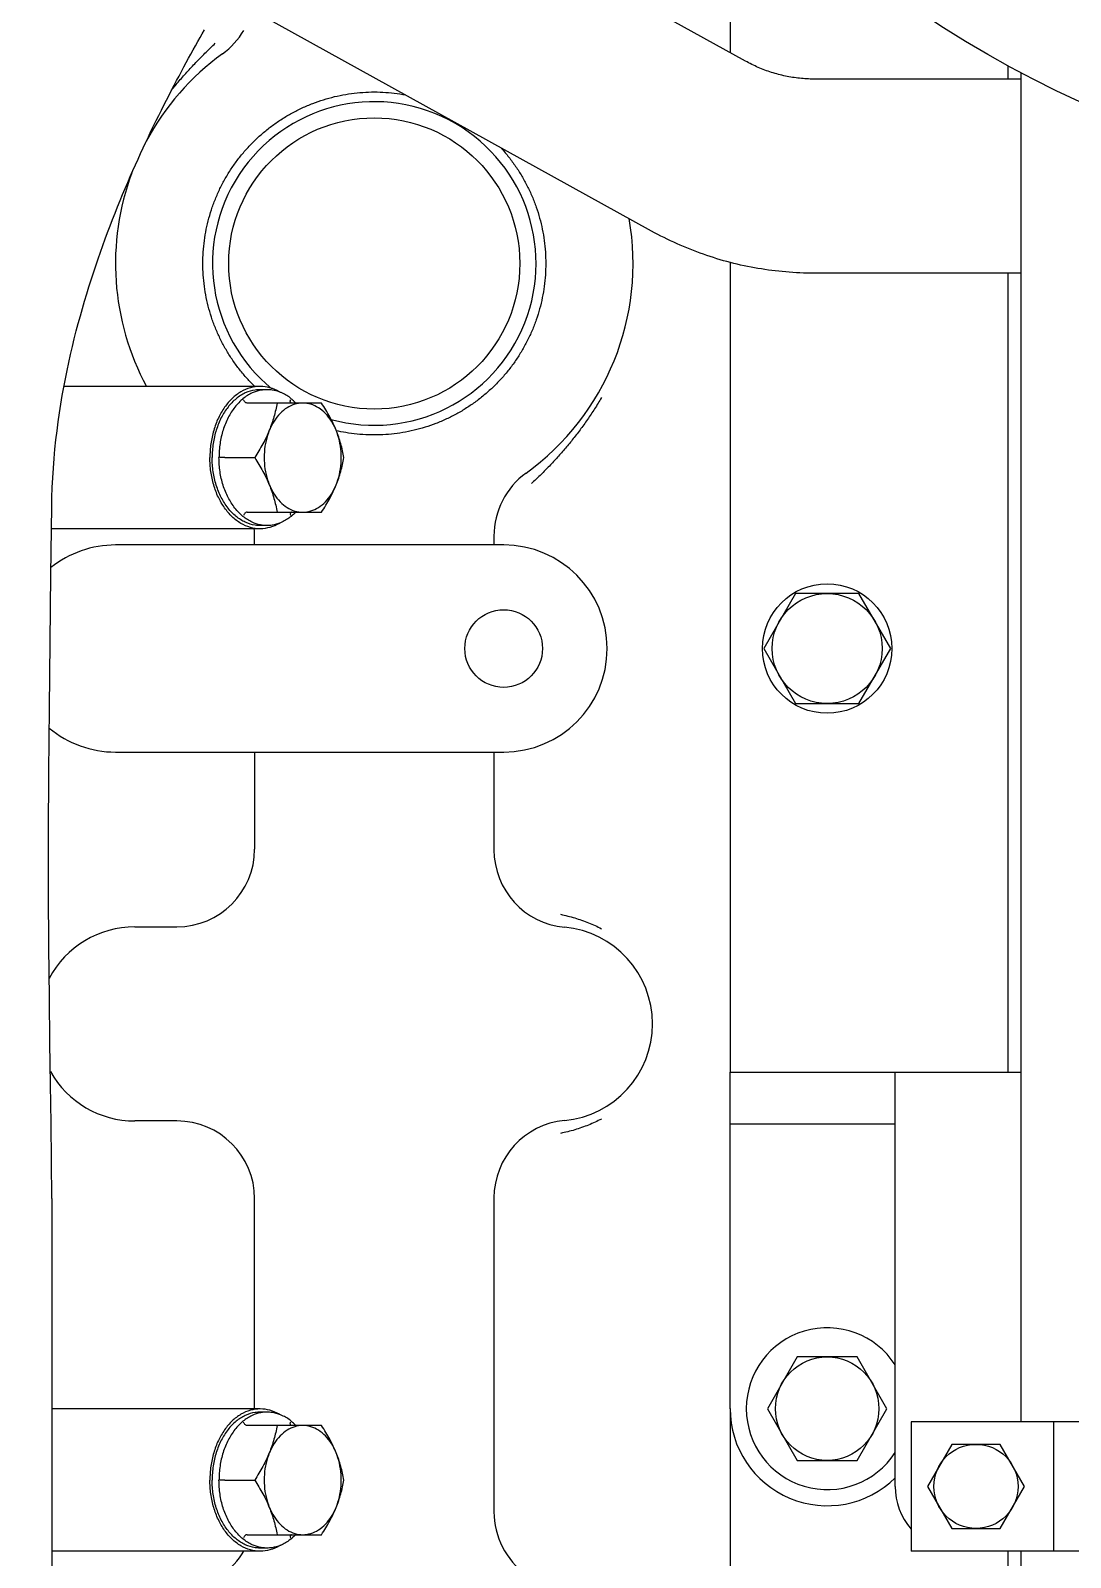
# Model space of a CAD drawing. Header units: millimetres. Extents: x 156850 to 204135, y 56350 to 74150.
# Drawn here: x 158366.9 to 158527.6, y 61122.5 to 61358.5 of the extents above; entities that cross this region are included whole.
import ezdxf

# ---------------------------------------------------------------- set-up
doc = ezdxf.new("R2010")
doc.units = ezdxf.units.MM
doc.header["$LTSCALE"] = 150
doc.layers.add('-----33 Equipment', color=5, linetype='Continuous')

# ---------------------------------------------------------------- blocks, each defined once
blk = doc.blocks.new('X-2F-PLAN$0$A$C73FA2420')
at = {"color": 0, "linetype": 'Continuous'}
for p, q in [((1573.25, 975.43), (1642.89, 1101.33)), ((1423.73, 1068.14), (1253.83, 1068.14)), ((1369.23, 1035.91), (1369.23, 1068.14)), ((1391.23, 1035.91), (1391.23, 1068.14)), ((1527.23, 1035.91), (1527.23, 1068.18)), ((1549.23, 1035.91), (1549.23, 1066.24)), ((1492.73, 1058.28), (1492.73, 998.28)), ((1524.73, 998.28), (1524.73, 1058.28)), ((1435.73, 1048.78), (1435.73, 1055.28)), ((1465.73, 1055.28), (1465.73, 1048.78)), ((1380.23, 1041.38), (1380.23, 1036.76)), ((1538.23, 1041.38), (1538.23, 1036.76)), ((1369.73, 1034.85), (1369.73, 1035.91)), ((1371.8, 1037.94), (1371.8, 1026.43)), ((1388.67, 1026.43), (1388.67, 1037.94)), ((1390.73, 1034.85), (1390.73, 1035.91)), ((1391.23, 1036.78), (1423.73, 1036.78)), ((1492.73, 1036.78), (1477.73, 1036.78)), ((1524.73, 1036.78), (1526.12, 1036.78)), ((1527.73, 1034.85), (1527.73, 1035.91)), ((1529.8, 1037.94), (1529.8, 1026.43)), ((1546.67, 1026.43), (1546.67, 1037.94)), ((1548.73, 1034.85), (1548.73, 1035.91)), ((1599.5, 960.91), (1631.24, 1018.28)), ((1423.85, 999.78), (1375.35, 999.78)), ((1492.73, 999.78), (1477.62, 999.78)), ((1526.12, 999.78), (1524.73, 999.78)), ((1391.27, 963.28), (1177.18, 963.28)), ((1391.27, 963.28), (1443.27, 963.27)), ((1435.27, 963.27), (1435.26, 937.77)), ((1443.27, 963.27), (1443.26, 918.28)), ((1568.39, 963.28), (1443.27, 963.28)), ((1632.49, 963.28), (1600.81, 963.28)), ((1508.73, 958.09), (1500.23, 953.19)), ((1517.23, 953.19), (1508.73, 958.09)), ((1391.27, 957.52), (1383.27, 952.9)), ((1399.27, 952.9), (1391.27, 957.52)), ((1383.27, 952.9), (1383.27, 943.66)), ((1399.27, 943.66), (1399.27, 952.9)), ((1500.23, 953.19), (1500.23, 943.37)), ((1517.23, 943.37), (1517.23, 953.19)), ((1566.73, 918.28), (1566.73, 950.33)), ((1596.73, 918.28), (1596.73, 950.33)), ((1383.27, 943.66), (1391.27, 939.04)), ((1391.27, 939.04), (1399.27, 943.66)), ((1500.23, 943.37), (1508.73, 938.46)), ((1508.73, 938.46), (1517.23, 943.37)), ((1379.26, 937.78), (1443.26, 937.77)), ((1369.25, 831.28), (1369.26, 935.28)), ((1389.26, 935.28), (1369.26, 935.28)), ((1389.25, 831.28), (1389.26, 935.28)), ((1379.26, 932.78), (1372.76, 929.03)), ((1385.76, 929.03), (1379.26, 932.78)), ((1372.76, 929.03), (1372.76, 921.53)), ((1385.76, 921.53), (1385.76, 929.03)), ((1183.68, 920.28), (1369.26, 920.28)), ((1372.76, 921.53), (1379.26, 917.77)), ((1379.26, 917.77), (1385.76, 921.53)), ((1443.26, 920.28), (1566.73, 920.28)), ((1596.73, 920.28), (1598.79, 920.28)), ((1184.73, 918.28), (1369.26, 918.28)), ((1389.26, 918.28), (1597.73, 918.28)), ((1389.26, 913.28), (1369.26, 913.28))]:
    blk.add_line(p, q, dxfattribs=at)
for points in [[(1423.73, 1068.14), (1429.51, 1068.16), (1435.37, 1068.22), (1441.38, 1068.31), (1447.78, 1068.41), (1454.79, 1068.5), (1462.61, 1068.58), (1471.08, 1068.61), (1480.11, 1068.61), (1489.61, 1068.57), (1499.5, 1068.5), (1509.71, 1068.39), (1520.17, 1068.27), (1530.64, 1068.14)], [(1530.64, 1068.14), (1532.07, 1068.11), (1533.6, 1068.05), (1535.11, 1067.98), (1536.61, 1067.88), (1538.08, 1067.77), (1539.53, 1067.63), (1540.96, 1067.48), (1542.37, 1067.31), (1543.76, 1067.13), (1545.13, 1066.93), (1546.48, 1066.72), (1547.82, 1066.5), (1549.13, 1066.26), (1550.42, 1066.02), (1551.69, 1065.76), (1552.95, 1065.49), (1554.19, 1065.22), (1555.41, 1064.93), (1556.61, 1064.64), (1557.8, 1064.34), (1558.97, 1064.03), (1560.13, 1063.71), (1561.28, 1063.39), (1562.41, 1063.06), (1563.52, 1062.73), (1564.63, 1062.38), (1565.72, 1062.04), (1566.8, 1061.69), (1567.87, 1061.33), (1568.93, 1060.97), (1569.97, 1060.61), (1571.01, 1060.24), (1572.03, 1059.86), (1573.04, 1059.49), (1574.04, 1059.11), (1575.04, 1058.73), (1576.02, 1058.34), (1576.98, 1057.95), (1577.94, 1057.56), (1578.89, 1057.17), (1579.83, 1056.78), (1580.76, 1056.38), (1581.68, 1055.99), (1582.58, 1055.59), (1583.48, 1055.19), (1584.37, 1054.79), (1585.25, 1054.39), (1586.11, 1053.99), (1586.97, 1053.59), (1587.82, 1053.19), (1588.66, 1052.79), (1589.49, 1052.39), (1590.31, 1051.99), (1591.12, 1051.59), (1591.92, 1051.19), (1592.71, 1050.79), (1593.49, 1050.4), (1594.26, 1050), (1595.01, 1049.61), (1595.76, 1049.22), (1596.49, 1048.84), (1597.2, 1048.46), (1597.91, 1048.08), (1598.6, 1047.71), (1599.28, 1047.34), (1599.95, 1046.98), (1600.6, 1046.62), (1601.25, 1046.26), (1601.88, 1045.91), (1602.51, 1045.56), (1603.13, 1045.21), (1603.73, 1044.86), (1604.33, 1044.52)]]:
    blk.add_lwpolyline(points, dxfattribs=at)
for centre, radius in [((1568.23, 1018.28), 22.5), ((1743.73, 841.29), 165.1), ((1508.73, 998.28), 6), ((1508.73, 948.28), 10), ((1391.27, 948.28), 8), ((1508.73, 948.28), 8.5), ((1379.26, 925.28), 6.5)]:
    blk.add_circle(centre, radius, dxfattribs=at)
for centre, radius, start, end in [((1450.73, 1055.28), 15, 119.4144, 180), ((1450.73, 1055.28), 15, 360, 62.0985), ((1508.73, 1058.28), 16, 140.1937, 180), ((1508.73, 1058.28), 16, 0, 38.6206), ((1568.23, 1018.28), 40, 69.4724, 118.3723), ((1568.23, 1018.28), 40, 35.9117, 61.8029), ((1423.73, 1048.78), 12, 270, 0), ((1477.73, 1048.78), 12, 180, 270), ((1568.23, 1018.28), 25, 164.454, 140.7462), ((1375.35, 1048.78), 12, 215.9117, 239.3426), ((1610.35, 1048.78), 12, 215.9117, 239.3426), ((1526.12, 1048.78), 12, 270, 275.3387), ((1375.35, 987.78), 12, 90, 144.0883), ((1423.85, 987.78), 12, 5.3128, 90), ((1477.62, 987.78), 12, 90, 174.6872), ((1508.73, 998.28), 16, 180, 0), ((1526.12, 987.78), 12, 35.9117, 90), ((1568.23, 1018.28), 40, 215.9117, 279.9737), ((1450.73, 990.28), 15, 185.3128, 354.6872), ((1391.27, 948.28), 15, 89.9916, 224.4985), ((1391.27, 948.28), 12.5, 302.8393, 237.1456), ((1379.26, 927.78), 10, 89.9916, 131.205)]:
    blk.add_arc(centre, radius, start, end, dxfattribs=at)
for points, start_tangent, end_tangent in [([(1595.02, 1049.61), (1596.44, 1048.43), (1597.99, 1047.06), (1599.47, 1045.67), (1600.89, 1044.27), (1602.25, 1042.86)], (0.778041, -0.628214), (0.6861, -0.727508)), ([(1369.23, 1035.91), (1369.45, 1037.43), (1370.07, 1038.89), (1371.09, 1040.24), (1372.46, 1041.41), (1374.12, 1042.38), (1376.02, 1043.1), (1378.09, 1043.54), (1380.23, 1043.69)], (0, 1), (1, 0)), ([(1369.73, 1035.91), (1369.79, 1036.69), (1370.25, 1038.21), (1371.14, 1039.63), (1372.43, 1040.88), (1374.06, 1041.92), (1375.96, 1042.7), (1378.05, 1043.18), (1380.23, 1043.34)], (0, 1), (1, 0)), ([(1391.23, 1035.91), (1391.02, 1037.43), (1390.4, 1038.89), (1389.38, 1040.24), (1388.01, 1041.41), (1386.35, 1042.38), (1384.44, 1043.1), (1382.38, 1043.54), (1380.23, 1043.69)], (0, 1), (-1, 0)), ([(1390.73, 1035.91), (1390.68, 1036.69), (1390.22, 1038.21), (1389.33, 1039.63), (1388.04, 1040.88), (1386.41, 1041.92), (1384.5, 1042.7), (1382.42, 1043.18), (1380.23, 1043.34)], (0, 1), (-1, 0)), ([(1527.23, 1035.91), (1527.45, 1037.43), (1528.07, 1038.89), (1529.09, 1040.24), (1530.46, 1041.41), (1532.12, 1042.38), (1534.02, 1043.1), (1536.09, 1043.54), (1538.23, 1043.69)], (0, 1), (1, 0)), ([(1527.73, 1035.91), (1527.79, 1036.69), (1528.25, 1038.21), (1529.14, 1039.63), (1530.43, 1040.88), (1532.06, 1041.92), (1533.96, 1042.7), (1536.05, 1043.18), (1538.23, 1043.34)], (0, 1), (1, 0)), ([(1549.23, 1035.91), (1549.02, 1037.43), (1548.4, 1038.89), (1547.38, 1040.24), (1546.01, 1041.41), (1544.35, 1042.38), (1542.44, 1043.1), (1540.38, 1043.54), (1538.23, 1043.69)], (0, 1), (-1, 0)), ([(1548.73, 1035.91), (1548.68, 1036.69), (1548.22, 1038.21), (1547.33, 1039.63), (1546.04, 1040.88), (1544.41, 1041.92), (1542.5, 1042.7), (1540.42, 1043.18), (1538.23, 1043.34)], (0, 1), (-1, 0)), ([(1549.23, 1036.75), (1550.46, 1037.93), (1551.81, 1039.07), (1553.24, 1040.13), (1554.73, 1041.08), (1556.28, 1041.93), (1557.89, 1042.67), (1559.54, 1043.31), (1561.23, 1043.84), (1562.96, 1044.25), (1564.7, 1044.54), (1566.46, 1044.72), (1568.23, 1044.78)], (0.697032, 0.71704), (1, 0)), ([(1568.23, 1044.78), (1570, 1044.72), (1571.77, 1044.54), (1573.51, 1044.25), (1575.24, 1043.84), (1576.93, 1043.31), (1578.58, 1042.67), (1580.19, 1041.93), (1581.74, 1041.08), (1583.23, 1040.13), (1584.66, 1039.07), (1586.01, 1037.93), (1587.28, 1036.7), (1588.47, 1035.39), (1589.57, 1034), (1590.57, 1032.54), (1591.47, 1031.01), (1592.27, 1029.43), (1592.96, 1027.8), (1593.54, 1026.13), (1594.01, 1024.42), (1594.36, 1022.69), (1594.6, 1020.93), (1594.72, 1019.16), (1594.72, 1017.39), (1594.6, 1015.63), (1594.36, 1013.87), (1594.29, 1013.45)], (1, 0), (-0.182325, -0.983238)), ([(1369.83, 1035.88), (1370.25, 1037.15), (1371.14, 1038.57), (1372.43, 1039.82), (1374.06, 1040.86), (1375.96, 1041.64), (1378.05, 1042.12), (1380.23, 1042.28)], (0.1942, 0.980962), (1, 0)), ([(1390.63, 1035.88), (1390.22, 1037.15), (1389.33, 1038.57), (1388.04, 1039.82), (1386.41, 1040.86), (1384.5, 1041.64), (1382.42, 1042.12), (1380.23, 1042.28)], (-0.1942, 0.980962), (-1, 0)), ([(1380.23, 1041.38), (1380.23, 1041.57), (1380.23, 1041.78), (1380.23, 1041.98), (1380.23, 1042.15)], (0, 1), (0, 1)), ([(1527.83, 1035.88), (1528.25, 1037.15), (1529.14, 1038.57), (1530.43, 1039.82), (1532.06, 1040.86), (1533.96, 1041.64), (1536.05, 1042.12), (1538.23, 1042.28)], (0.1942, 0.980962), (1, 0)), ([(1548.63, 1035.88), (1548.22, 1037.15), (1547.33, 1038.57), (1546.04, 1039.82), (1544.41, 1040.86), (1542.5, 1041.64), (1540.42, 1042.12), (1538.23, 1042.28)], (-0.1942, 0.980962), (-1, 0)), ([(1538.23, 1041.38), (1538.23, 1041.57), (1538.23, 1041.78), (1538.23, 1041.98), (1538.23, 1042.15)], (0, 1), (0, 1)), ([(1371.8, 1037.94), (1371.76, 1038.11), (1371.64, 1038.27), (1371.48, 1038.4), (1371.3, 1038.5)], (0, 1), (-0.92582, 0.377964)), ([(1388.67, 1037.94), (1388.71, 1038.11), (1388.83, 1038.27), (1388.99, 1038.4), (1389.17, 1038.5)], (0, 1), (0.92582, 0.377964)), ([(1529.8, 1037.94), (1529.76, 1038.11), (1529.64, 1038.27), (1529.48, 1038.4), (1529.3, 1038.5)], (0, 1), (-0.92582, 0.377964)), ([(1546.67, 1037.94), (1546.71, 1038.11), (1546.83, 1038.27), (1546.99, 1038.4), (1547.17, 1038.5)], (0, 1), (0.92582, 0.377964)), ([(1370.16, 1032.79), (1370.07, 1032.94), (1369.45, 1034.4), (1369.23, 1035.91)], (-0.527024, 0.84985), (0, 1)), ([(1369.73, 1034.85), (1369.79, 1035.63), (1369.83, 1035.88)], (0, 1), (0.1942, 0.980962)), ([(1380.23, 1036.76), (1379.17, 1036.1), (1378.11, 1035.49), (1377.06, 1034.96), (1376.02, 1034.5)], (-0.84076, -0.541408), (-0.92582, -0.377964)), ([(1384.45, 1034.5), (1383.41, 1034.96), (1382.36, 1035.49), (1381.3, 1036.1), (1380.23, 1036.76)], (-0.92582, 0.377964), (-0.84076, 0.541408)), ([(1390.31, 1032.79), (1390.4, 1032.94), (1391.02, 1034.4), (1391.23, 1035.91)], (0.527024, 0.84985), (0, 1)), ([(1390.73, 1034.85), (1390.68, 1035.63), (1390.63, 1035.88)], (0, 1), (-0.1942, 0.980962)), ([(1528.16, 1032.79), (1528.07, 1032.94), (1527.45, 1034.4), (1527.23, 1035.91)], (-0.527024, 0.84985), (0, 1)), ([(1527.73, 1034.85), (1527.79, 1035.63), (1527.83, 1035.88)], (0, 1), (0.1942, 0.980962)), ([(1538.23, 1036.76), (1537.17, 1036.1), (1536.11, 1035.49), (1535.06, 1034.96), (1534.02, 1034.5)], (-0.84076, -0.541408), (-0.92582, -0.377964)), ([(1542.45, 1034.5), (1541.41, 1034.96), (1540.36, 1035.49), (1539.3, 1036.1), (1538.23, 1036.76)], (-0.92582, 0.377964), (-0.84076, 0.541408)), ([(1548.31, 1032.79), (1548.4, 1032.94), (1549.02, 1034.4), (1549.23, 1035.91)], (0.527024, 0.84985), (0, 1)), ([(1548.73, 1034.85), (1548.68, 1035.63), (1548.63, 1035.88)], (0, 1), (-0.1942, 0.980962)), ([(1370.15, 1032.79), (1369.79, 1034.08), (1369.73, 1034.85)], (-0.378535, 0.925587), (0, 1)), ([(1376.02, 1034.5), (1374.6, 1033.77), (1373.41, 1032.84), (1372.53, 1031.76), (1371.98, 1030.57), (1371.8, 1029.34)], (-0.92582, -0.377964), (0, -1)), ([(1376.02, 1034.5), (1374.98, 1034.11), (1373.93, 1033.79), (1372.87, 1033.52), (1371.8, 1033.31)], (-0.92582, -0.377964), (-0.985438, -0.170033)), ([(1384.45, 1034.5), (1382.84, 1035.01), (1381.12, 1035.27), (1379.35, 1035.27), (1377.63, 1035.01), (1376.02, 1034.5)], (-0.92582, 0.377964), (-0.92582, -0.377964)), ([(1388.67, 1029.34), (1388.48, 1030.58), (1387.94, 1031.76), (1387.06, 1032.84), (1385.88, 1033.77), (1384.45, 1034.5)], (0, 1), (-0.92582, 0.377964)), ([(1388.67, 1033.31), (1387.6, 1033.52), (1386.54, 1033.79), (1385.49, 1034.11), (1384.45, 1034.5)], (-0.985438, 0.170033), (-0.92582, 0.377964)), ([(1390.32, 1032.79), (1390.68, 1034.08), (1390.73, 1034.85)], (0.378535, 0.925587), (0, 1)), ([(1528.15, 1032.79), (1527.79, 1034.08), (1527.73, 1034.85)], (-0.378535, 0.925587), (0, 1)), ([(1534.02, 1034.5), (1532.6, 1033.77), (1531.41, 1032.84), (1530.53, 1031.76), (1529.98, 1030.57), (1529.8, 1029.34)], (-0.92582, -0.377964), (0, -1)), ([(1534.02, 1034.5), (1532.98, 1034.11), (1531.93, 1033.79), (1530.87, 1033.52), (1529.8, 1033.31)], (-0.92582, -0.377964), (-0.985438, -0.170033)), ([(1542.45, 1034.5), (1540.84, 1035.01), (1539.12, 1035.27), (1537.35, 1035.27), (1535.63, 1035.01), (1534.02, 1034.5)], (-0.92582, 0.377964), (-0.92582, -0.377964)), ([(1546.67, 1029.34), (1546.48, 1030.58), (1545.94, 1031.76), (1545.06, 1032.84), (1543.88, 1033.77), (1542.45, 1034.5)], (0, 1), (-0.92582, 0.377964)), ([(1546.67, 1033.31), (1545.6, 1033.52), (1544.54, 1033.79), (1543.49, 1034.11), (1542.45, 1034.5)], (-0.985438, 0.170033), (-0.92582, 0.377964)), ([(1548.32, 1032.79), (1548.68, 1034.08), (1548.73, 1034.85)], (0.378535, 0.925587), (0, 1)), ([(1371.18, 1031.09), (1371.14, 1031.14), (1370.25, 1032.56), (1370.15, 1032.79)], (-0.639571, 0.768732), (-0.378535, 0.925587)), ([(1371.48, 1031.26), (1371.3, 1031.21)], (-0.989806, -0.142419), (-0.92582, -0.377964)), ([(1371.68, 1031.24), (1371.64, 1031.25), (1371.48, 1031.26)], (-0.926496, 0.376304), (-0.989806, -0.142419)), ([(1371.8, 1031.06), (1371.76, 1031.18), (1371.68, 1031.24)], (0, 1), (-0.926496, 0.376304)), ([(1388.67, 1031.06), (1388.71, 1031.18), (1388.79, 1031.24)], (0, 1), (0.926936, 0.375219)), ([(1388.79, 1031.24), (1388.83, 1031.25), (1388.99, 1031.26)], (0.926936, 0.375219), (0.989806, -0.142419)), ([(1388.99, 1031.26), (1389.17, 1031.21)], (0.989806, -0.142419), (0.92582, -0.377964)), ([(1389.28, 1031.09), (1389.33, 1031.14), (1390.22, 1032.56), (1390.32, 1032.79)], (0.639571, 0.768732), (0.378535, 0.925587)), ([(1529.18, 1031.09), (1529.14, 1031.14), (1528.25, 1032.56), (1528.15, 1032.79)], (-0.639571, 0.768732), (-0.378535, 0.925587)), ([(1529.48, 1031.26), (1529.3, 1031.21)], (-0.989806, -0.142419), (-0.92582, -0.377964)), ([(1529.68, 1031.24), (1529.64, 1031.25), (1529.48, 1031.26)], (-0.926496, 0.376304), (-0.989806, -0.142419)), ([(1529.8, 1031.06), (1529.76, 1031.18), (1529.68, 1031.24)], (0, 1), (-0.926496, 0.376304)), ([(1546.67, 1031.06), (1546.71, 1031.18), (1546.79, 1031.24)], (0, 1), (0.926936, 0.375219)), ([(1546.79, 1031.24), (1546.83, 1031.25), (1546.99, 1031.26)], (0.926936, 0.375219), (0.989806, -0.142419)), ([(1546.99, 1031.26), (1547.17, 1031.21)], (0.989806, -0.142419), (0.92582, -0.377964)), ([(1547.28, 1031.09), (1547.33, 1031.14), (1548.22, 1032.56), (1548.32, 1032.79)], (0.639571, 0.768732), (0.378535, 0.925587)), ([(1371.35, 1030.9), (1371.18, 1031.09)], (-0.664574, 0.747223), (-0.639571, 0.768732)), ([(1371.77, 1030.46), (1371.35, 1030.9)], (-0.719955, 0.694021), (-0.664574, 0.747223)), ([(1371.8, 1029.34), (1371.99, 1028.1), (1372.53, 1026.91), (1373.41, 1025.83), (1374.59, 1024.91), (1376.02, 1024.17)], (0, -1), (0.92582, -0.377964)), ([(1384.45, 1024.17), (1385.87, 1024.9), (1387.06, 1025.83), (1387.94, 1026.91), (1388.48, 1028.1), (1388.67, 1029.34)], (0.92582, 0.377964), (0, 1)), ([(1388.7, 1030.46), (1389.12, 1030.9)], (0.719955, 0.694021), (0.664539, 0.747253)), ([(1389.12, 1030.9), (1389.28, 1031.09)], (0.664539, 0.747253), (0.639571, 0.768732)), ([(1529.35, 1030.9), (1529.18, 1031.09)], (-0.664574, 0.747223), (-0.639571, 0.768732)), ([(1529.77, 1030.46), (1529.35, 1030.9)], (-0.719955, 0.694021), (-0.664574, 0.747223)), ([(1529.8, 1029.34), (1529.99, 1028.1), (1530.53, 1026.91), (1531.41, 1025.83), (1532.59, 1024.91), (1534.02, 1024.17)], (0, -1), (0.92582, -0.377964)), ([(1542.45, 1024.17), (1543.87, 1024.9), (1545.06, 1025.83), (1545.94, 1026.91), (1546.48, 1028.1), (1546.67, 1029.34)], (0.92582, 0.377964), (0, 1)), ([(1546.7, 1030.46), (1547.12, 1030.9)], (0.719955, 0.694021), (0.664539, 0.747253)), ([(1547.12, 1030.9), (1547.28, 1031.09)], (0.664539, 0.747253), (0.639571, 0.768732)), ([(1371.8, 1026.43), (1372.87, 1025.77), (1373.93, 1025.17), (1374.98, 1024.63), (1376.02, 1024.17)], (0.84076, -0.541408), (0.92582, -0.377964)), ([(1384.45, 1024.17), (1385.49, 1024.63), (1386.54, 1025.17), (1387.6, 1025.77), (1388.67, 1026.43)], (0.92582, 0.377964), (0.84076, 0.541408)), ([(1529.8, 1026.43), (1530.87, 1025.77), (1531.93, 1025.17), (1532.98, 1024.63), (1534.02, 1024.17)], (0.84076, -0.541408), (0.92582, -0.377964)), ([(1542.45, 1024.17), (1543.49, 1024.63), (1544.54, 1025.17), (1545.6, 1025.77), (1546.67, 1026.43)], (0.92582, 0.377964), (0.84076, 0.541408)), ([(1376.02, 1024.17), (1377.06, 1023.78), (1378.11, 1023.46), (1379.17, 1023.19), (1380.23, 1022.99)], (0.92582, -0.377964), (0.985438, -0.170033)), ([(1376.02, 1024.17), (1377.63, 1023.67), (1379.35, 1023.41), (1381.12, 1023.41), (1382.84, 1023.67), (1384.45, 1024.17)], (0.92582, -0.377964), (0.92582, 0.377964)), ([(1380.23, 1022.99), (1381.3, 1023.19), (1382.36, 1023.46), (1383.41, 1023.78), (1384.45, 1024.17)], (0.985438, 0.170033), (0.92582, 0.377964)), ([(1534.02, 1024.17), (1535.06, 1023.78), (1536.11, 1023.46), (1537.17, 1023.19), (1538.23, 1022.99)], (0.92582, -0.377964), (0.985438, -0.170033)), ([(1534.02, 1024.17), (1535.63, 1023.67), (1537.35, 1023.41), (1539.12, 1023.41), (1540.84, 1023.67), (1542.45, 1024.17)], (0.92582, -0.377964), (0.92582, 0.377964)), ([(1538.23, 1022.99), (1539.3, 1023.19), (1540.36, 1023.46), (1541.41, 1023.78), (1542.45, 1024.17)], (0.985438, 0.170033), (0.92582, 0.377964)), ([(1568.23, 991.78), (1566.46, 991.84), (1564.7, 992.01), (1562.96, 992.31), (1561.23, 992.72), (1559.54, 993.24), (1557.89, 993.88), (1556.28, 994.63), (1554.73, 995.48), (1553.24, 996.43), (1551.81, 997.48), (1550.46, 998.62), (1549.19, 999.85), (1548, 1001.17), (1546.9, 1002.56), (1545.9, 1004.02), (1544.99, 1005.54), (1544.2, 1007.12), (1543.5, 1008.75), (1542.92, 1010.43), (1542.46, 1012.13), (1542.1, 1013.87), (1541.87, 1015.63), (1541.75, 1017.39), (1541.75, 1019.16), (1541.87, 1020.93), (1542.1, 1022.69), (1542.39, 1024.16)], (-1, 0.000003), (0.221887, 0.975072)), ([(1586.16, 998.76), (1586.01, 998.62), (1584.66, 997.48), (1583.23, 996.43), (1581.74, 995.48), (1580.19, 994.63), (1578.58, 993.88), (1576.93, 993.24), (1575.24, 992.72), (1573.51, 992.31), (1571.77, 992.01), (1570, 991.84), (1568.23, 991.78)], (-0.736363, -0.676587), (-1, 0.000003)), ([(1547.51, 983.16), (1545.77, 984.22), (1544.11, 985.33), (1542.51, 986.48), (1540.98, 987.67), (1539.52, 988.88), (1538.12, 990.12), (1536.77, 991.38), (1535.47, 992.66), (1534.22, 993.98)], (-0.864194, 0.503158), (-0.680538, 0.732713)), ([(1436.03, 983.16), (1435.54, 984.15), (1435.1, 985.18), (1434.71, 986.23), (1434.36, 987.29), (1434.06, 988.38), (1433.81, 989.49)], (-0.468943, 0.883228), (-0.205656, 0.978624)), ([(1467.66, 989.49), (1467.4, 988.38), (1467.1, 987.29), (1466.76, 986.23), (1466.37, 985.18), (1465.93, 984.15), (1465.44, 983.16)], (-0.205769, -0.978601), (-0.468974, -0.883212)), ([(1566.73, 950.33), (1566.92, 954.67), (1567.47, 958.98), (1568.38, 963.24), (1569.65, 967.41), (1571.28, 971.49), (1573.25, 975.43)], (0, 1), (0.484022, 0.875056)), ([(1596.73, 950.33), (1596.85, 952.54), (1597.19, 954.73), (1597.75, 956.87), (1598.53, 958.93), (1599.5, 960.91)], (0, 1), (0.484022, 0.875056))]:
    blk.add_spline(points, degree=3, dxfattribs=dict(at, start_tangent=start_tangent, end_tangent=end_tangent))
blk = doc.blocks.new('X-2F-PLAN$0$zw$C47F')
at = {"layer": '-----33 Equipment'}
blk.add_blockref('X-2F-PLAN$0$A$C73FA2420', (2898.05, 848.02), dxfattribs=at)

msp = doc.modelspace()

# ---------------------------------------------------------------- block references
at = {"layer": '-----33 Equipment', "rotation": 90.00000000000001}
msp.add_blockref('X-2F-PLAN$0$zw$C47F', (160286.3, 56856.22), dxfattribs=at)

doc.saveas('drawing.dxf')
